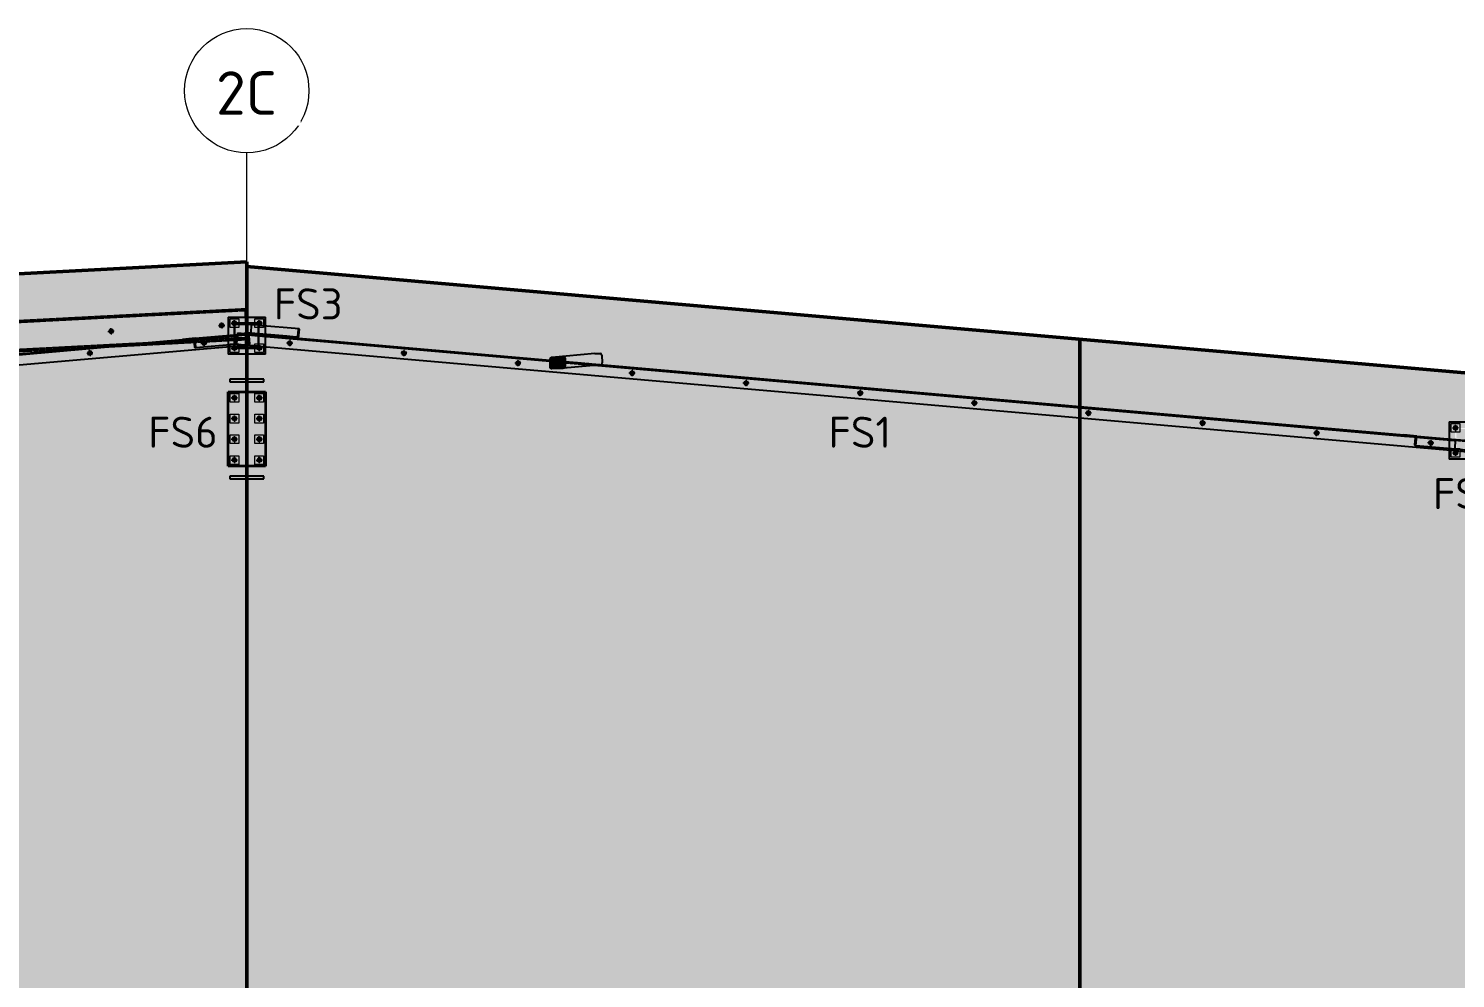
# Model space of a CAD drawing. Header units: millimetres. Extents: x -1292747 to -1174108, y -8316 to 50210.
# Drawn here: x -1223839 to -1212360, y 11878 to 19522 of the extents above; entities that cross this region are included whole.
import ezdxf

# ---------------------------------------------------------------- set-up
doc = ezdxf.new("R2010")
doc.units = ezdxf.units.MM
doc.linetypes.add('Hidden', pattern=[4, 3, -1])
for name, color, linetype, lineweight in [('A-060-M_DETAIL', 3, 'Continuous', 25), ('A-200-H_WALL', 111, 'Continuous', 13), ('A-200-M_WALL_EXT', 113, 'Continuous', 13), ('A-200-MH_WALL', 110, 'Hidden', 13), ('S-280-M_STRUCT_FRAME', 12, 'Continuous', 13), ('Z-030-M_GRID', 191, 'Continuous', 13), ('Z-033_T_GRIDREF', 31, 'Continuous', 13), ('Z-060-M_DETAIL', 92, 'Continuous', 25)]:
    doc.layers.add(name, color=color, linetype=linetype, lineweight=lineweight)
doc.styles.add('ISOCPEUR', font='isocpeur.ttf', dxfattribs={"height": 250})
doc.styles.add('ISOCPEUR_1', font='isocpeur.ttf', dxfattribs={"height": 350})

# ---------------------------------------------------------------- blocks, each defined once
blk = doc.blocks.new('NRP_Framing-Steel-WB - TB136 - 800WB146-4252456-S3_501-PRECAST SECTION C1')
at = {"layer": 'S-280-M_STRUCT_FRAME', "linetype": 'Hidden', "lineweight": 25}
blk.add_hatch(color=256, dxfattribs=at).paths.add_polyline_path([(4332820, 15900), (4332820, 15920), (4332687, 15920), (4332687, 16680), (4332820, 16680), (4332820, 16700), (4332545, 16700), (4332545, 16680), (4332677, 16680), (4332677, 15920), (4332545, 15920), (4332545, 15900)])
at = {"layer": 'S-280-M_STRUCT_FRAME', "lineweight": 25}
for p, q in [((4332820, 16700), (4332545, 16700)), ((4332545, 16700), (4332545, 16680)), ((4332545, 16680), (4332677, 16680)), ((4332677, 16680), (4332677, 15920)), ((4332687, 15920), (4332687, 16680)), ((4332687, 16680), (4332820, 16680)), ((4332820, 16680), (4332820, 16700)), ((4332677, 15920), (4332545, 15920)), ((4332545, 15920), (4332545, 15900)), ((4332545, 15900), (4332820, 15900)), ((4332820, 15920), (4332687, 15920)), ((4332820, 15900), (4332820, 15920))]:
    blk.add_line(p, q, dxfattribs=at)
blk = doc.blocks.new('NRP_Framing-Steel-SHS - RB429 - 89x89x5_0SHS-4261503-S3_501-PRECAST SECTION C1')
at = {"layer": 'S-280-M_STRUCT_FRAME', "linetype": 'Hidden', "lineweight": 25}
h = blk.add_hatch(color=256, dxfattribs=at)
h.paths.add_polyline_path([(4335137, 16786), (4335234, 16792), (4335240, 16795), (4335244, 16799), (4335245, 16804), (4335245, 16870), (4335242, 16875), (4335237, 16878), (4335231, 16880), (4335228, 16880), (4335130, 16874), (4335125, 16871), (4335121, 16867), (4335119, 16862), (4335120, 16795), (4335122, 16791), (4335127, 16788), (4335134, 16786)])
h.paths.add_polyline_path([(4335137, 16791), (4335131, 16792), (4335127, 16795), (4335126, 16798), (4335127, 16865), (4335131, 16869), (4335137, 16870), (4335232, 16874), (4335236, 16872), (4335238, 16868), (4335237, 16801), (4335233, 16797), (4335228, 16795), (4335175, 16793)])
for points in [[(4335126, 16862), (4335234, 16873), (4335230, 16875), (4335222, 16874), (4335133, 16870), (4335128, 16867), (4335127, 16864)], [(4335137, 16875), (4335228, 16880), (4335527, 16908), (4335482, 16908), (4335175, 16879)], [(4335245, 16868), (4335537, 16895), (4335535, 16901), (4335532, 16906), (4335527, 16908), (4335231, 16880), (4335237, 16878), (4335242, 16875), (4335245, 16870)], [(4335245, 16804), (4335540, 16831), (4335537, 16895), (4335245, 16868), (4335245, 16846)], [(4335126, 16798), (4335238, 16809), (4335237, 16870), (4335235, 16873), (4335126, 16862), (4335126, 16829)], [(4335137, 16791), (4335238, 16802), (4335238, 16805), (4335237, 16809), (4335126, 16798), (4335127, 16795), (4335131, 16792), (4335135, 16791)], [(4335137, 16791), (4335233, 16797), (4335236, 16799), (4335236, 16800), (4335138, 16791)], [(4335228, 16790), (4335534, 16819), (4335538, 16822), (4335540, 16828), (4335540, 16831), (4335245, 16804), (4335244, 16799), (4335240, 16795), (4335234, 16792), (4335231, 16791)]]:
    blk.add_hatch(color=256, dxfattribs=at).paths.add_polyline_path(points)
at = {"layer": 'S-280-M_STRUCT_FRAME', "lineweight": 25}
for p, q in [((4335482, 16908), (4335136, 16875)), ((4335228, 16880), (4335137, 16875)), ((4335137, 16870), (4335228, 16875)), ((4335482, 16908), (4335527, 16908)), ((4335537, 16895), (4335540, 16831)), ((4335119, 16862), (4335119, 16798)), ((4335126, 16798), (4335126, 16862)), ((4335228, 16795), (4335137, 16791)), ((4335137, 16786), (4335228, 16790)), ((4335228, 16790), (4335229, 16791)), ((4335229, 16791), (4335532, 16819)), ((4335238, 16868), (4335238, 16803)), ((4335245, 16804), (4335245, 16868))]:
    blk.add_line(p, q, dxfattribs=at)
at = {"layer": 'S-280-M_STRUCT_FRAME', "lineweight": 25, "flags": 128}
for points in [[(4335136, 16875), (4335134, 16875), (4335130, 16874), (4335127, 16873), (4335125, 16871), (4335122, 16869), (4335121, 16867), (4335120, 16865), (4335119, 16862)], [(4335245, 16868), (4335245, 16870), (4335244, 16873), (4335242, 16875), (4335240, 16877), (4335237, 16878), (4335234, 16879), (4335231, 16880), (4335228, 16880)], [(4335228, 16875), (4335230, 16875), (4335232, 16874), (4335233, 16874), (4335235, 16873), (4335236, 16872), (4335237, 16870), (4335238, 16869), (4335238, 16868)], [(4335119, 16798), (4335120, 16795), (4335121, 16793), (4335122, 16791), (4335125, 16789), (4335127, 16788), (4335130, 16787), (4335134, 16786), (4335137, 16786)], [(4335126, 16862), (4335127, 16864), (4335127, 16865), (4335128, 16867), (4335130, 16868), (4335131, 16869), (4335133, 16870), (4335135, 16870), (4335137, 16870)], [(4335137, 16791), (4335135, 16791), (4335133, 16792), (4335131, 16792), (4335130, 16793), (4335128, 16794), (4335127, 16795), (4335127, 16797), (4335126, 16798)], [(4335238, 16803), (4335238, 16802), (4335237, 16801), (4335236, 16799), (4335235, 16798), (4335233, 16797), (4335232, 16796), (4335230, 16796), (4335228, 16795)], [(4335229, 16791), (4335231, 16791), (4335234, 16792), (4335237, 16793), (4335240, 16795), (4335242, 16797), (4335244, 16799), (4335245, 16801), (4335245, 16804)]]:
    blk.add_lwpolyline(points, dxfattribs=at)
at = {"layer": 'S-280-M_STRUCT_FRAME', "lineweight": 25}
for centre, start_param, end_param in [((4335483, 16895), 6.217544, 6.283185), ((4335528, 16895), 4.646748, 6.217544), ((4335531, 16831), 3.141593, 4.646748)]:
    blk.add_ellipse(centre, major_axis=(-1.2, 12.4), ratio=0.705577, start_param=start_param, end_param=end_param, dxfattribs=at)
blk = doc.blocks.new('NRP_Framing-Steel-EA - RA728 - 90x90x8EA-4104764-S3_501-PRECAST SECTION C1')
at = {"layer": 'S-280-M_STRUCT_FRAME', "linetype": 'Hidden', "lineweight": 25}
for p, q in [((4332673, 16977), (4332678, 17037)), ((4332679, 17038), (4332681, 17066)), ((4342613, 16189), (4342404, 16208)), ((4342397, 16126), (4342538, 16114))]:
    blk.add_line(p, q, dxfattribs=at)
blk = doc.blocks.new('NRP_Framing-Steel-EA - RA728 - 90x90x8EA-3936119-S3_501-PRECAST SECTION C1')
at = {"layer": 'S-280-M_STRUCT_FRAME', "linetype": 'Hidden', "lineweight": 25}
for p, q in [((4332171, 17013), (4330112, 16833)), ((4332592, 17050), (4332246, 17020)), ((4332697, 17059), (4332592, 17050)), ((4329855, 16811), (4322960, 16208)), ((4330112, 16833), (4329855, 16811))]:
    blk.add_line(p, q, dxfattribs=at)
blk = doc.blocks.new('NRP_Framing-Steel-EA - RB725 - 75x75x8EA-3936944-S3_501-PRECAST SECTION C1')
at = {"layer": 'S-280-M_STRUCT_FRAME', "linetype": 'Hidden', "lineweight": 25}
blk.add_hatch(color=256, dxfattribs=at).paths.add_polyline_path([(4332267, 16955), (4332273, 16955), (4332266, 17030), (4332164, 17021), (4332164, 17018), (4332171, 17013), (4332249, 17020), (4332254, 17017), (4332256, 17013), (4332261, 16959)])
h = blk.add_hatch(color=256, dxfattribs=at)
h.paths.add_polyline_path([(4332273, 16955), (4332579, 16982), (4332579, 17057), (4332266, 17030), (4332272, 16961)])
h.paths.add_polyline_path([(4332585, 16982), (4332598, 16984), (4332591, 17058), (4332585, 17058)])
at = {"layer": 'S-280-M_STRUCT_FRAME', "lineweight": 25}
for p, q in [((4332266, 17030), (4332164, 17021)), ((4332164, 17021), (4332164, 17018)), ((4332171, 17013), (4332245, 17020)), ((4332256, 17013), (4332261, 16959)), ((4332266, 17030), (4332579, 17057)), ((4332273, 16955), (4332266, 17030)), ((4332585, 17058), (4332591, 17058)), ((4332591, 17058), (4332598, 16984)), ((4332268, 16955), (4332273, 16955)), ((4332273, 16955), (4332579, 16982)), ((4332585, 16982), (4332598, 16984))]:
    blk.add_line(p, q, dxfattribs=at)
at = {"layer": 'S-280-M_STRUCT_FRAME', "linetype": 'Hidden', "lineweight": 25}
for p, q in [((4332579, 17057), (4332585, 17058)), ((4332579, 16982), (4332585, 16982))]:
    blk.add_line(p, q, dxfattribs=at)
at = {"layer": 'S-280-M_STRUCT_FRAME', "lineweight": 25, "flags": 128}
for points in [[(4332164, 17018), (4332164, 17017), (4332165, 17016), (4332165, 17015), (4332166, 17015), (4332167, 17014), (4332169, 17014), (4332170, 17013), (4332171, 17013)], [(4332245, 17020), (4332247, 17020), (4332249, 17020), (4332251, 17019), (4332253, 17018), (4332254, 17017), (4332255, 17016), (4332256, 17014), (4332256, 17013)], [(4332261, 16959), (4332261, 16958), (4332262, 16957), (4332263, 16956), (4332263, 16956), (4332265, 16955), (4332266, 16955), (4332267, 16955), (4332268, 16955)]]:
    blk.add_lwpolyline(points, dxfattribs=at)
blk = doc.blocks.new('NRP_Framing-Steel-EA - RB725 - 75x75x8EA-3938695-S3_501-PRECAST SECTION C1')
at = {"layer": 'S-280-M_STRUCT_FRAME', "linetype": 'Hidden', "lineweight": 25}
h = blk.add_hatch(color=256, dxfattribs=at)
h.paths.add_polyline_path([(4333090, 17047), (4333094, 17100), (4332779, 17128), (4332779, 17074), (4333089, 17047)])
h.paths.add_polyline_path([(4332773, 17074), (4332773, 17129), (4332721, 17133), (4332717, 17079), (4332769, 17075)])
h = blk.add_hatch(color=256, dxfattribs=at)
h.paths.add_polyline_path([(4333094, 17100), (4333096, 17103), (4333099, 17105), (4333102, 17105), (4332779, 17132), (4332779, 17128), (4332897, 17118)])
h.paths.add_polyline_path([(4332773, 17129), (4332773, 17134), (4332724, 17137), (4332722, 17134), (4332721, 17133)])
blk.add_hatch(color=256, dxfattribs=at).paths.add_polyline_path([(4333099, 17030), (4333106, 17104), (4333100, 17105), (4333094, 17100), (4333089, 17044), (4333084, 17040), (4333078, 17040), (4333001, 17046), (4332997, 17042), (4332996, 17039), (4333059, 17033)])
h = blk.add_hatch(color=256, dxfattribs=at)
h.paths.add_polyline_path([(4332997, 17042), (4332998, 17044), (4333001, 17046), (4332998, 17047), (4332779, 17065), (4332779, 17061), (4332978, 17043)])
h.paths.add_polyline_path([(4332773, 17061), (4332773, 17066), (4332669, 17075), (4332667, 17072), (4332667, 17071), (4332734, 17065)])
h = blk.add_hatch(color=256, dxfattribs=at)
h.paths.add_polyline_path([(4332996, 17039), (4332997, 17042), (4332779, 17061), (4332779, 17058), (4332978, 17040)])
h.paths.add_polyline_path([(4332773, 17058), (4332773, 17061), (4332667, 17071), (4332667, 17068), (4332734, 17062)])
h = blk.add_hatch(color=256, dxfattribs=at)
h.paths.add_polyline_path([(4333080, 17040), (4333086, 17041), (4333089, 17045), (4333089, 17047), (4332779, 17073), (4332779, 17066), (4333078, 17040)])
h.paths.add_polyline_path([(4332773, 17066), (4332773, 17074), (4332717, 17079), (4332715, 17074), (4332712, 17072), (4332716, 17071), (4332734, 17070)])
at = {"layer": 'S-280-M_STRUCT_FRAME', "lineweight": 25}
for p, q in [((4332717, 17079), (4332721, 17133)), ((4332773, 17134), (4332725, 17138)), ((4333102, 17105), (4332779, 17133)), ((4333099, 17030), (4333106, 17104)), ((4333106, 17104), (4333102, 17105)), ((4332667, 17068), (4332667, 17071)), ((4332773, 17058), (4332667, 17068)), ((4332773, 17066), (4332671, 17075)), ((4333004, 17046), (4332779, 17066)), ((4332996, 17039), (4332779, 17058)), ((4332997, 17042), (4332996, 17039)), ((4332996, 17039), (4333099, 17030)), ((4333078, 17040), (4333004, 17046)), ((4333094, 17100), (4333090, 17047))]:
    blk.add_line(p, q, dxfattribs=at)
at = {"layer": 'S-280-M_STRUCT_FRAME', "linetype": 'Hidden', "lineweight": 25}
for p, q in [((4332779, 17133), (4332773, 17134)), ((4332779, 17066), (4332773, 17066)), ((4332779, 17058), (4332773, 17058))]:
    blk.add_line(p, q, dxfattribs=at)
at = {"layer": 'S-280-M_STRUCT_FRAME', "lineweight": 25, "flags": 128}
for points in [[(4333101, 17105), (4333100, 17105), (4333099, 17105), (4333098, 17104), (4333097, 17104), (4333096, 17103), (4333095, 17102), (4333095, 17101), (4333094, 17100)], [(4333004, 17046), (4333003, 17046), (4333001, 17046), (4333000, 17046), (4332999, 17045), (4332998, 17044), (4332997, 17044), (4332997, 17043), (4332997, 17042)], [(4333090, 17047), (4333089, 17045), (4333089, 17044), (4333088, 17042), (4333086, 17041), (4333084, 17040), (4333082, 17040), (4333080, 17040), (4333078, 17040)]]:
    blk.add_lwpolyline(points, dxfattribs=at)
at = {"layer": 'S-280-M_STRUCT_FRAME', "lineweight": 25}
for centre, major_axis, start_param, end_param in [((4332725, 17133), (0.44, 4.98), 0, 1.570796), ((4332671, 17070), (0.44, 4.98), 0, 1.570796), ((4332711, 17080), (0.7, 7.97), 3.174365, 4.712389)]:
    blk.add_ellipse(centre, major_axis=major_axis, ratio=0.725856, start_param=start_param, end_param=end_param, dxfattribs=at)
blk = doc.blocks.new('NRP_Framing-Steel-EA - RB725 - 75x75x8EA-3964585-S3_501-PRECAST SECTION C1')
at = {"layer": 'S-280-M_STRUCT_FRAME', "linetype": 'Hidden', "lineweight": 25}
blk.add_hatch(color=256, dxfattribs=at).paths.add_polyline_path([(4342087, 16168), (4342094, 16243), (4341991, 16252), (4341991, 16249), (4341997, 16243), (4342075, 16236), (4342080, 16232), (4342081, 16228), (4342077, 16174), (4342083, 16168)])
h = blk.add_hatch(color=256, dxfattribs=at)
h.paths.add_polyline_path([(4342489, 16133), (4342496, 16208), (4342412, 16215), (4342412, 16140)])
h.paths.add_polyline_path([(4342406, 16140), (4342406, 16216), (4342094, 16243), (4342087, 16168), (4342275, 16152)])
at = {"layer": 'S-280-M_STRUCT_FRAME', "lineweight": 25}
for p, q in [((4342094, 16243), (4341991, 16252)), ((4341991, 16252), (4341991, 16249)), ((4341997, 16243), (4342071, 16237)), ((4342081, 16228), (4342077, 16174)), ((4342087, 16168), (4342094, 16243)), ((4342094, 16243), (4342406, 16216)), ((4342412, 16215), (4342483, 16209)), ((4342496, 16208), (4342489, 16133)), ((4342083, 16168), (4342087, 16168)), ((4342087, 16168), (4342406, 16140)), ((4342412, 16140), (4342489, 16133))]:
    blk.add_line(p, q, dxfattribs=at)
at = {"layer": 'S-280-M_STRUCT_FRAME', "linetype": 'Hidden', "lineweight": 25}
for p, q in [((4342406, 16216), (4342412, 16215)), ((4342406, 16140), (4342412, 16140))]:
    blk.add_line(p, q, dxfattribs=at)
at = {"layer": 'S-280-M_STRUCT_FRAME', "lineweight": 25, "flags": 128}
for points in [[(4341991, 16249), (4341991, 16248), (4341991, 16247), (4341992, 16246), (4341993, 16245), (4341993, 16244), (4341995, 16244), (4341996, 16243), (4341997, 16243)], [(4342071, 16237), (4342073, 16236), (4342075, 16236), (4342077, 16235), (4342079, 16234), (4342080, 16232), (4342081, 16231), (4342081, 16229), (4342081, 16228)], [(4342077, 16174), (4342077, 16173), (4342077, 16172), (4342078, 16171), (4342078, 16170), (4342079, 16170), (4342080, 16169), (4342082, 16169), (4342083, 16168)]]:
    blk.add_lwpolyline(points, dxfattribs=at)
blk = doc.blocks.new('NRP_Framing-Steel-EA - RA728 - 90x90x8EA-3937550-S3_501-PRECAST SECTION C1')
at = {"layer": 'S-280-M_STRUCT_FRAME', "linetype": 'Hidden', "lineweight": 25}
for p, q in [((4332773, 17050), (4332609, 17065)), ((4332779, 17050), (4332773, 17050)), ((4335119, 16845), (4332779, 17050)), ((4335477, 16814), (4335119, 16845)), ((4341997, 16243), (4335478, 16814)), ((4342404, 16208), (4342072, 16237))]:
    blk.add_line(p, q, dxfattribs=at)
blk = doc.blocks.new('NRP_Framing-Steel-PFC - R308 - 250PFC-4012580-S3_501-PRECAST SECTION C1')
at = {"layer": 'S-280-M_STRUCT_FRAME', "linetype": 'Hidden', "lineweight": 25}
for p, q in [((4312657, 16223), (4332667, 17267)), ((4332667, 17252), (4312657, 16208)), ((4332667, 17267), (4332680, 17018)), ((4332680, 17018), (4331542, 16958)), ((4331965, 16995), (4331740, 16984)), ((4332679, 17033), (4331968, 16996)), ((4331737, 16984), (4312657, 15987)), ((4331312, 16946), (4312657, 15972)), ((4331539, 16958), (4331314, 16947))]:
    blk.add_line(p, q, dxfattribs=at)
blk = doc.blocks.new('NRP_Precast Connection Single _v2_ - F_ - STRING DETAIL ONLY _BOLT PLAN_-1875139-S3_501-PRECAST SECTION C1')
at = {"layer": 'Z-060-M_DETAIL', "lineweight": 13}
for p, q in [((4321639, 16055), (4321637, 16080)), ((4321614, 16053), (4321639, 16055)), ((4321664, 16057), (4321639, 16055)), ((4321639, 16055), (4321641, 16030))]:
    blk.add_line(p, q, dxfattribs=at)
at = {"layer": 'Z-060-M_DETAIL'}
for p, q in [((4321629, 16069), (4321622, 16054)), ((4321632, 16039), (4321622, 16054)), ((4321647, 16071), (4321629, 16069)), ((4321649, 16041), (4321632, 16039)), ((4321656, 16057), (4321647, 16071)), ((4321656, 16057), (4321649, 16041))]:
    blk.add_line(p, q, dxfattribs=at)
blk.add_circle((4321639, 16055), 10, dxfattribs=at)
blk = doc.blocks.new('NRP_Precast Connection Single _v2_ - F_ - STRING DETAIL ONLY _BOLT PLAN_-4214788-S3_501-PRECAST SECTION C1')
at = {"layer": 'Z-060-M_DETAIL', "lineweight": 13}
for p, q in [((4343725, 16055), (4343728, 16080)), ((4343700, 16057), (4343725, 16055)), ((4343725, 16055), (4343723, 16030)), ((4343750, 16053), (4343725, 16055))]:
    blk.add_line(p, q, dxfattribs=at)
at = {"layer": 'Z-060-M_DETAIL'}
for p, q in [((4343708, 16057), (4343718, 16071)), ((4343708, 16057), (4343715, 16041)), ((4343715, 16041), (4343733, 16039)), ((4343718, 16071), (4343735, 16069)), ((4343733, 16039), (4343743, 16054)), ((4343735, 16069), (4343743, 16054))]:
    blk.add_line(p, q, dxfattribs=at)
blk.add_circle((4343725, 16055), 10, dxfattribs=at)
blk = doc.blocks.new('NRP_Precast Connection Single _v2_ - FS3 - STEEL DETAIL-1252412-S3_501-PRECAST SECTION C1')
at = {"layer": 'Z-060-M_DETAIL'}
for p, q in [((4322709, 16358), (4322709, 16058)), ((4322709, 16358), (4323009, 16358)), ((4322750, 16323), (4322742, 16308)), ((4322750, 16293), (4322742, 16308)), ((4322768, 16323), (4322750, 16323)), ((4322776, 16308), (4322768, 16323)), ((4322776, 16308), (4322768, 16293)), ((4322950, 16323), (4322942, 16308)), ((4322950, 16293), (4322942, 16308)), ((4322968, 16323), (4322950, 16323)), ((4322976, 16308), (4322968, 16323)), ((4322976, 16308), (4322968, 16293)), ((4323009, 16058), (4323009, 16358)), ((4322768, 16293), (4322750, 16293)), ((4322968, 16293), (4322950, 16293)), ((4322750, 16123), (4322742, 16108)), ((4322750, 16093), (4322742, 16108)), ((4322768, 16123), (4322750, 16123)), ((4322768, 16093), (4322750, 16093)), ((4322776, 16108), (4322768, 16123)), ((4322776, 16108), (4322768, 16093)), ((4322950, 16123), (4322942, 16108)), ((4322950, 16093), (4322942, 16108)), ((4322968, 16123), (4322950, 16123)), ((4322968, 16093), (4322950, 16093)), ((4322976, 16108), (4322968, 16123)), ((4322976, 16108), (4322968, 16093)), ((4323009, 16058), (4322709, 16058))]:
    blk.add_line(p, q, dxfattribs=at)
at = {"layer": 'Z-060-M_DETAIL', "lineweight": 18}
for p, q in [((4322724, 16343), (4322794, 16343)), ((4322724, 16273), (4322724, 16343)), ((4322794, 16343), (4322794, 16273)), ((4322924, 16343), (4322994, 16343)), ((4322924, 16273), (4322924, 16343)), ((4322994, 16343), (4322994, 16273)), ((4322794, 16273), (4322724, 16273)), ((4322994, 16273), (4322924, 16273)), ((4322724, 16143), (4322794, 16143)), ((4322724, 16073), (4322724, 16143)), ((4322794, 16073), (4322724, 16073)), ((4322794, 16143), (4322794, 16073)), ((4322924, 16143), (4322994, 16143)), ((4322924, 16073), (4322924, 16143)), ((4322994, 16073), (4322924, 16073)), ((4322994, 16143), (4322994, 16073))]:
    blk.add_line(p, q, dxfattribs=at)
at = {"layer": 'Z-060-M_DETAIL', "lineweight": 13}
for p, q in [((4322734, 16308), (4322759, 16308)), ((4322759, 16308), (4322759, 16333)), ((4322784, 16308), (4322759, 16308)), ((4322759, 16308), (4322759, 16283)), ((4322934, 16308), (4322959, 16308)), ((4322959, 16308), (4322959, 16333)), ((4322984, 16308), (4322959, 16308)), ((4322959, 16308), (4322959, 16283)), ((4322734, 16108), (4322759, 16108)), ((4322759, 16108), (4322759, 16133)), ((4322784, 16108), (4322759, 16108)), ((4322759, 16108), (4322759, 16083)), ((4322934, 16108), (4322959, 16108)), ((4322959, 16108), (4322959, 16133)), ((4322984, 16108), (4322959, 16108)), ((4322959, 16108), (4322959, 16083))]:
    blk.add_line(p, q, dxfattribs=at)
at = {"layer": 'Z-060-M_DETAIL'}
for centre in [(4322759, 16308), (4322959, 16308), (4322759, 16108), (4322959, 16108)]:
    blk.add_circle(centre, 10, dxfattribs=at)
blk = doc.blocks.new('NRP_Precast Connection Single _v2_ - FS6 - STEEL DETAIL _8 BOLTS_-1252428-S3_501-PRECAST SECTION C1')
at = {"layer": 'Z-060-M_DETAIL', "lineweight": 35}
for p, q in [((4332532, 16600), (4332832, 16600)), ((4332532, 16000), (4332532, 16600)), ((4332832, 16600), (4332832, 16000)), ((4332832, 16000), (4332532, 16000))]:
    blk.add_line(p, q, dxfattribs=at)
at = {"layer": 'Z-060-M_DETAIL', "lineweight": 18}
for p, q in [((4332547, 16585), (4332617, 16585)), ((4332547, 16515), (4332547, 16585)), ((4332617, 16585), (4332617, 16515)), ((4332747, 16585), (4332817, 16585)), ((4332747, 16515), (4332747, 16585)), ((4332817, 16585), (4332817, 16515)), ((4332617, 16515), (4332547, 16515)), ((4332547, 16418), (4332617, 16418)), ((4332547, 16348), (4332547, 16418)), ((4332617, 16418), (4332617, 16348)), ((4332817, 16515), (4332747, 16515)), ((4332747, 16418), (4332817, 16418)), ((4332747, 16348), (4332747, 16418)), ((4332817, 16418), (4332817, 16348)), ((4332617, 16348), (4332547, 16348)), ((4332817, 16348), (4332747, 16348)), ((4332547, 16252), (4332617, 16252)), ((4332547, 16182), (4332547, 16252)), ((4332617, 16252), (4332617, 16182)), ((4332747, 16252), (4332817, 16252)), ((4332747, 16182), (4332747, 16252)), ((4332817, 16252), (4332817, 16182)), ((4332617, 16182), (4332547, 16182)), ((4332547, 16085), (4332617, 16085)), ((4332547, 16015), (4332547, 16085)), ((4332617, 16085), (4332617, 16015)), ((4332817, 16182), (4332747, 16182)), ((4332747, 16085), (4332817, 16085)), ((4332747, 16015), (4332747, 16085)), ((4332817, 16085), (4332817, 16015)), ((4332617, 16015), (4332547, 16015)), ((4332817, 16015), (4332747, 16015))]:
    blk.add_line(p, q, dxfattribs=at)
at = {"layer": 'Z-060-M_DETAIL', "lineweight": 13}
for p, q in [((4332557, 16550), (4332582, 16550)), ((4332582, 16550), (4332582, 16575)), ((4332607, 16550), (4332582, 16550)), ((4332582, 16550), (4332582, 16525)), ((4332757, 16550), (4332782, 16550)), ((4332782, 16550), (4332782, 16575)), ((4332807, 16550), (4332782, 16550)), ((4332782, 16550), (4332782, 16525)), ((4332557, 16383), (4332582, 16383)), ((4332582, 16383), (4332582, 16408)), ((4332607, 16383), (4332582, 16383)), ((4332582, 16383), (4332582, 16358)), ((4332757, 16383), (4332782, 16383)), ((4332782, 16383), (4332782, 16408)), ((4332807, 16383), (4332782, 16383)), ((4332782, 16383), (4332782, 16358)), ((4332557, 16217), (4332582, 16217)), ((4332582, 16217), (4332582, 16242)), ((4332607, 16217), (4332582, 16217)), ((4332582, 16217), (4332582, 16192)), ((4332757, 16217), (4332782, 16217)), ((4332782, 16217), (4332782, 16242)), ((4332807, 16217), (4332782, 16217)), ((4332782, 16217), (4332782, 16192)), ((4332582, 16050), (4332582, 16075)), ((4332782, 16050), (4332782, 16075)), ((4332557, 16050), (4332582, 16050)), ((4332607, 16050), (4332582, 16050)), ((4332582, 16050), (4332582, 16025)), ((4332757, 16050), (4332782, 16050)), ((4332807, 16050), (4332782, 16050)), ((4332782, 16050), (4332782, 16025))]:
    blk.add_line(p, q, dxfattribs=at)
at = {"layer": 'Z-060-M_DETAIL'}
for p, q in [((4332574, 16565), (4332565, 16550)), ((4332574, 16535), (4332565, 16550)), ((4332591, 16565), (4332574, 16565)), ((4332591, 16535), (4332574, 16535)), ((4332600, 16550), (4332591, 16565)), ((4332600, 16550), (4332591, 16535)), ((4332774, 16565), (4332765, 16550)), ((4332774, 16535), (4332765, 16550)), ((4332791, 16565), (4332774, 16565)), ((4332791, 16535), (4332774, 16535)), ((4332800, 16550), (4332791, 16565)), ((4332800, 16550), (4332791, 16535)), ((4332574, 16398), (4332565, 16383)), ((4332574, 16368), (4332565, 16383)), ((4332591, 16398), (4332574, 16398)), ((4332591, 16368), (4332574, 16368)), ((4332600, 16383), (4332591, 16398)), ((4332600, 16383), (4332591, 16368)), ((4332774, 16398), (4332765, 16383)), ((4332774, 16368), (4332765, 16383)), ((4332791, 16398), (4332774, 16398)), ((4332791, 16368), (4332774, 16368)), ((4332800, 16383), (4332791, 16398)), ((4332800, 16383), (4332791, 16368)), ((4332574, 16232), (4332565, 16217)), ((4332574, 16202), (4332565, 16217)), ((4332591, 16232), (4332574, 16232)), ((4332591, 16202), (4332574, 16202)), ((4332600, 16217), (4332591, 16232)), ((4332600, 16217), (4332591, 16202)), ((4332774, 16232), (4332765, 16217)), ((4332774, 16202), (4332765, 16217)), ((4332791, 16232), (4332774, 16232)), ((4332791, 16202), (4332774, 16202)), ((4332800, 16217), (4332791, 16232)), ((4332800, 16217), (4332791, 16202)), ((4332574, 16065), (4332565, 16050)), ((4332574, 16035), (4332565, 16050)), ((4332591, 16065), (4332574, 16065)), ((4332591, 16035), (4332574, 16035)), ((4332600, 16050), (4332591, 16065)), ((4332600, 16050), (4332591, 16035)), ((4332774, 16065), (4332765, 16050)), ((4332774, 16035), (4332765, 16050)), ((4332791, 16065), (4332774, 16065)), ((4332791, 16035), (4332774, 16035)), ((4332800, 16050), (4332791, 16065)), ((4332800, 16050), (4332791, 16035))]:
    blk.add_line(p, q, dxfattribs=at)
for centre in [(4332582, 16550), (4332782, 16550), (4332582, 16383), (4332782, 16383), (4332582, 16217), (4332782, 16217), (4332582, 16050), (4332782, 16050)]:
    blk.add_circle(centre, 10, dxfattribs=at)
blk = doc.blocks.new('Grid - NRP_Grid-Head-320187-S3_501-PRECAST SECTION C1')
at = {"layer": 'Z-033_T_GRIDREF'}
blk.add_circle((4352682, 19022), 500, dxfattribs=at)

msp = doc.modelspace()

# ---------------------------------------------------------------- hatches: boundary and pattern name
at = {"layer": 'A-200-H_WALL'}
h = msp.add_hatch(color=256, dxfattribs=at)
h.paths.add_polyline_path([(-1226935.7, 4900), (-1225408.5, 4900), (-1225409, 4962), (-1225411.5, 4965), (-1225411.5, 4985), (-1225416.5, 4990), (-1225416.5, 4995), (-1225374.5, 4995), (-1225374.5, 4990), (-1225379.5, 4985), (-1225379.5, 4965), (-1225382.5, 4961.4), (-1225382.5, 4900), (-1223852.2, 4900), (-1223852.7, 4962), (-1223855.2, 4965), (-1223855.2, 4985), (-1223860.2, 4990), (-1223860.2, 4995), (-1223818.2, 4995), (-1223818.2, 4990), (-1223823.2, 4985), (-1223823.2, 4965), (-1223826.2, 4961.4), (-1223826.2, 4900), (-1222296, 4900), (-1222296.5, 4962), (-1222299, 4965), (-1222299, 4985), (-1222304, 4990), (-1222304, 4995), (-1222262, 4995), (-1222262, 4990), (-1222267, 4985), (-1222267, 4965), (-1222270, 4961.4), (-1222270, 4900), (-1222083, 4900), (-1222083, 15900), (-1222220.5, 15900), (-1222220.5, 15920), (-1222088, 15920), (-1222088, 16680), (-1222220.5, 16680), (-1222220.5, 16700), (-1222083, 16700), (-1222083, 16950.1), (-1222171.2, 16950.1), (-1222181.8, 16954.5), (-1222186.2, 16966.9), (-1224520.1, 16762.7), (-1224520.4, 16711.6), (-1224523, 16707.4), (-1224528.9, 16704.4), (-1224535.7, 16703.9), (-1224537.7, 16704.1), (-1224637, 16721.4), (-1224712, 16745.9), (-1228708, 16396.3), (-1228708, 4900), (-1228521, 4900), (-1228521.5, 4962), (-1228524, 4965), (-1228524, 4985), (-1228529, 4990), (-1228529, 4995), (-1228487, 4995), (-1228487, 4990), (-1228492, 4985), (-1228492, 4965), (-1228495, 4961.4), (-1228495, 4900), (-1226964.7, 4900), (-1226965.2, 4962), (-1226967.7, 4965), (-1226967.7, 4985), (-1226972.7, 4990), (-1226972.7, 4995), (-1226930.7, 4995), (-1226930.7, 4990), (-1226935.7, 4985), (-1226935.7, 4965), (-1226938.7, 4961.4), (-1226938.7, 4900)])
h.paths.add_polyline_path([(-1228708, 16486.6), (-1224930.2, 16817.1), (-1224941.7, 16821.5), (-1224944.2, 16825.9), (-1224944.4, 16832), (-1224933.4, 16897.5), (-1224930.2, 16903), (-1224925.7, 16906.1), (-1224923.4, 16906.5), (-1224874.7, 16905.7), (-1224672.4, 16839.7), (-1222186.2, 17058.3), (-1222186.2, 17135.1), (-1222181.8, 17145.8), (-1222171.2, 17150.1), (-1222083, 17150.1), (-1222083, 17644.4), (-1228708, 17298.5), (-1228708, 16977.9)])
h.paths.add_polyline_path([(-1222083, 16956.1), (-1222083, 16975.9), (-1222180.2, 16967.4), (-1222180.2, 16965.1), (-1222177.5, 16958.8), (-1222171.2, 16956.1)])
h.paths.add_polyline_path([(-1222180.2, 17057.7), (-1222156.8, 17060.9), (-1222155.8, 17072.6), (-1222098.4, 17068.3), (-1222096.8, 17074), (-1222094.1, 17075.2), (-1222083, 17075.2), (-1222083, 17144.1), (-1222171.2, 17144.1), (-1222177.5, 17141.5), (-1222180.2, 17135.1), (-1222180.2, 17058.3)])
h = msp.add_hatch(color=256, dxfattribs=at)
h.paths.add_polyline_path([(-1217142, 4900), (-1215596, 4900), (-1215596.5, 4962), (-1215599, 4965), (-1215599, 4985), (-1215604, 4990), (-1215604, 4995), (-1215562, 4995), (-1215562, 4990), (-1215567, 4985), (-1215567, 4965), (-1215570, 4961.4), (-1215570, 4900), (-1215383, 4900), (-1215383, 16389.7), (-1221986.2, 16967.4), (-1221986.2, 16965.1), (-1221990.6, 16954.5), (-1222001.2, 16950.1), (-1222083, 16950.1), (-1222083, 16700), (-1221945.5, 16700), (-1221945.5, 16680), (-1222078, 16680), (-1222078, 15920), (-1221945.5, 15920), (-1221945.5, 15900), (-1222083, 15900), (-1222083, 4900), (-1221896, 4900), (-1221896.5, 4962), (-1221899, 4965), (-1221899, 4985), (-1221904, 4990), (-1221904, 4995), (-1221862, 4995), (-1221862, 4990), (-1221867, 4985), (-1221867, 4965), (-1221870, 4961.4), (-1221870, 4900), (-1220321, 4900), (-1220321.5, 4962), (-1220324, 4965), (-1220324, 4985), (-1220329, 4990), (-1220329, 4995), (-1220287, 4995), (-1220287, 4990), (-1220292, 4985), (-1220292, 4965), (-1220295, 4961.4), (-1220295, 4900), (-1218746, 4900), (-1218746.5, 4962), (-1218749, 4965), (-1218749, 4985), (-1218754, 4990), (-1218754, 4995), (-1218712, 4995), (-1218712, 4990), (-1218717, 4985), (-1218717, 4965), (-1218720, 4961.4), (-1218720, 4900), (-1217171, 4900), (-1217171.5, 4962), (-1217174, 4965), (-1217174, 4985), (-1217179, 4990), (-1217179, 4995), (-1217137, 4995), (-1217137, 4990), (-1217142, 4985), (-1217142, 4965), (-1217145, 4961.4), (-1217145, 4900)])
h.paths.add_polyline_path([(-1215383, 16480.1), (-1215383, 17021.9), (-1222083, 17608.1), (-1222083, 17150.1), (-1222001.2, 17150.1), (-1221990.6, 17145.8), (-1221986.2, 17133), (-1221659.4, 17104.5), (-1221665.9, 17029.7), (-1219645.9, 16853), (-1219645.6, 16864.5), (-1219642.9, 16869.2), (-1219637.1, 16873.3), (-1219630.3, 16875.2), (-1219583, 16879.6), (-1219283.1, 16907.6), (-1219235.5, 16907.1), (-1219231.4, 16903.9), (-1219228.8, 16898.3), (-1219228.4, 16895.1), (-1219225.6, 16828), (-1219227.6, 16822.4), (-1219231.4, 16819.2), (-1219243.7, 16817.8), (-1216660.6, 16591.8)])
h.paths.add_polyline_path([(-1222031.4, 16956.1), (-1222001.2, 16956.1), (-1221994.8, 16958.8), (-1221992.2, 16967.9), (-1222083, 16975.9), (-1222083, 16956.1)])
h.paths.add_polyline_path([(-1222055.1, 17071.8), (-1222051.7, 17073), (-1222049.7, 17075.4), (-1222048.6, 17079.3), (-1222042.5, 17136.5), (-1222039.8, 17137.7), (-1221992.2, 17134.4), (-1221993.2, 17137.7), (-1221994.8, 17141.5), (-1222001.2, 17144.1), (-1222083, 17144.1), (-1222083, 17074.3), (-1222055.4, 17071.9)])
h.paths.add_polyline_path([(-1221670.8, 17100.4), (-1221667.4, 17104.3), (-1221670.1, 17102.3), (-1221670.6, 17101.4)])
h = msp.add_hatch(color=256, dxfattribs=at)
h.paths.add_polyline_path([(-1213611.7, 4900), (-1212079.3, 4900), (-1212079.8, 4962), (-1212082.3, 4965), (-1212082.3, 4985), (-1212087.3, 4990), (-1212087.3, 4995), (-1212045.3, 4995), (-1212045.3, 4990), (-1212050.3, 4985), (-1212050.3, 4965), (-1212053.3, 4961.4), (-1212053.3, 4900), (-1210521, 4900), (-1210521.5, 4962), (-1210524, 4965), (-1210524, 4985), (-1210529, 4990), (-1210529, 4995), (-1210487, 4995), (-1210487, 4990), (-1210492, 4985), (-1210492, 4965), (-1210495, 4961.4), (-1210495, 4900), (-1208962.7, 4900), (-1208963.1, 4962), (-1208965.7, 4965), (-1208965.7, 4985), (-1208970.7, 4990), (-1208970.7, 4995), (-1208928.7, 4995), (-1208928.7, 4990), (-1208933.7, 4985), (-1208933.7, 4965), (-1208936.7, 4961.4), (-1208936.7, 4900), (-1208749.7, 4900), (-1208749.7, 15809.4), (-1212159.6, 16108.4), (-1212152.3, 16197.4), (-1212159.7, 16198.1), (-1212159.7, 16122.6), (-1212165.4, 16111.4), (-1212174.7, 16107.6), (-1212346.6, 16108.4), (-1212355.3, 16112), (-1212359.7, 16122.6), (-1212359.7, 16140.3), (-1212366.8, 16140.9), (-1212368.1, 16125.9), (-1215383, 16389.7), (-1215383, 4900), (-1215196, 4900), (-1215196.5, 4962), (-1215199, 4965), (-1215199, 4985), (-1215204, 4990), (-1215204, 4995), (-1215162, 4995), (-1215162, 4990), (-1215167, 4985), (-1215167, 4965), (-1215170, 4961.4), (-1215170, 4900), (-1213637.7, 4900), (-1213638.1, 4962), (-1213640.7, 4965), (-1213640.7, 4985), (-1213645.7, 4990), (-1213645.7, 4995), (-1213603.7, 4995), (-1213603.7, 4990), (-1213608.7, 4985), (-1213608.7, 4965), (-1213611.7, 4961.4)])
h.paths.add_polyline_path([(-1208749.7, 15899.7), (-1208749.7, 16441.5), (-1215383, 17021.9), (-1215383, 16480.1), (-1212359.7, 16215.6), (-1212359.7, 16292.6), (-1212355.3, 16303.2), (-1212344.7, 16307.6), (-1212174.7, 16307.6), (-1212164.1, 16303.2), (-1212159.7, 16292.6), (-1212159.7, 16273.3), (-1211783.1, 16240.4), (-1211789.7, 16165.7), (-1211127, 16107.7)])
h.paths.add_polyline_path([(-1212269.3, 16113.6), (-1212174.7, 16113.6), (-1212168.3, 16116.2), (-1212165.7, 16122.6), (-1212165.7, 16198.6), (-1212269.3, 16207.7), (-1212275.9, 16132.9), (-1212353.7, 16139.7), (-1212353.7, 16122.6), (-1212351, 16116.2), (-1212344.7, 16113.6)])
h.paths.add_polyline_path([(-1211892.1, 16177.7), (-1211888.9, 16181.4), (-1211891.4, 16179.5), (-1211891.9, 16178.3)])
h.paths.add_polyline_path([(-1212315.3, 16211.7), (-1212313.7, 16218.1), (-1212311, 16219.3), (-1212268.9, 16216.7), (-1212266.3, 16219.8), (-1212265.4, 16223.4), (-1212259.3, 16280.6), (-1212256.6, 16281.8), (-1212165.7, 16273.9), (-1212165.7, 16292.6), (-1212168.3, 16298.9), (-1212174.7, 16301.6), (-1212344.7, 16301.6), (-1212351, 16298.9), (-1212353.7, 16292.6), (-1212353.7, 16215), (-1212347.7, 16214.5)])
h.paths.add_polyline_path([(-1211794.5, 16236.4), (-1211791.1, 16240.3), (-1211793.8, 16238.2), (-1211794.3, 16237.3)])
at = {"layer": 'S-280-M_STRUCT_FRAME'}
h = msp.add_hatch(color=256, dxfattribs=at)
h.paths.add_polyline_path([(-1222171.2, 16950.1), (-1222001.2, 16950.1), (-1221990.6, 16954.5), (-1221986.2, 16965.1), (-1221986.2, 17135.1), (-1221990.6, 17145.8), (-1222001.2, 17150.1), (-1222171.2, 17150.1), (-1222181.8, 17145.8), (-1222186.2, 17135.1), (-1222186.2, 16965.1), (-1222181.8, 16954.5)])
h.paths.add_polyline_path([(-1222001.2, 16956.1), (-1222171.2, 16956.1), (-1222177.5, 16958.8), (-1222180.2, 16965.1), (-1222180.2, 17135.1), (-1222177.5, 17141.5), (-1222171.2, 17144.1), (-1222001.2, 17144.1), (-1221994.8, 17141.5), (-1221992.2, 17135.1), (-1221992.2, 16965.1), (-1221994.8, 16958.8)])
h = msp.add_hatch(color=256, dxfattribs=at)
h.paths.add_polyline_path([(-1231805.8, 16212.6), (-1224923, 16814.8), (-1224930.2, 16817.1), (-1231806.1, 16215), (-1231805.9, 16212.8)])
h.paths.add_polyline_path([(-1224665.1, 16837.3), (-1222601.3, 17017.9), (-1222601.6, 17020.9), (-1224672.4, 16839.7)])
h.paths.add_polyline_path([(-1222174, 17055.3), (-1222069.1, 17065), (-1222083, 17066.2), (-1222174.2, 17058.3)])
h = msp.add_hatch(color=256, dxfattribs=at)
h.paths.add_polyline_path([(-1231805.4, 16207.6), (-1224912.5, 16811.3), (-1224923, 16814.8), (-1231805.8, 16212.4), (-1231805.4, 16207.8)])
h.paths.add_polyline_path([(-1224653, 16833.4), (-1222596.1, 17014), (-1222601.6, 17017.9), (-1224664.3, 16837), (-1224653.3, 16833.5)])
h.paths.add_polyline_path([(-1222173.5, 17050.3), (-1222083, 17058.9), (-1222083, 17063.2), (-1222174, 17055.2), (-1222173.5, 17050.5)])
h = msp.add_hatch(color=256, dxfattribs=at)
h.paths.add_polyline_path([(-1231804.7, 16199.6), (-1224891.5, 16804.5), (-1224910.9, 16810.8), (-1231805.3, 16206.5), (-1231804.8, 16200.6)])
h.paths.add_polyline_path([(-1224633.6, 16827), (-1222508.8, 17012.9), (-1222510.7, 17016.8), (-1222514.3, 17019.1), (-1222520.4, 17019.9), (-1224650.4, 16832.5), (-1224635, 16827.5)])
h.paths.add_polyline_path([(-1222172.8, 17042.3), (-1222083, 17050.2), (-1222083, 17058.2), (-1222173.4, 17049.2), (-1222173, 17044.4)])
h = msp.add_hatch(color=256, dxfattribs=at)
h.paths.add_polyline_path([(-1231798.7, 16130.9), (-1224724.2, 16749.8), (-1224891.5, 16804.5), (-1231804.7, 16199.6), (-1231800.5, 16151.7)])
h.paths.add_polyline_path([(-1224520.1, 16767.7), (-1222186.2, 16971.9), (-1222186.2, 16981.9), (-1222499.3, 16955.5), (-1222504.1, 16959.1), (-1222509.2, 17012.9), (-1224631.7, 16826.4), (-1224527.1, 16791.1), (-1224523.9, 16788.3), (-1224520.5, 16782.6), (-1224520.1, 16779.7)])
h.paths.add_polyline_path([(-1222180.2, 16972.4), (-1222061.9, 16982.8), (-1222068.8, 17048.9), (-1222083, 17050.2), (-1222172.8, 17042.3), (-1222167.7, 16983.5), (-1222180.2, 16982.4)])
h = msp.add_hatch(color=256, dxfattribs=at)
h.paths.add_polyline_path([(-1212367.6, 16130.9), (-1212366.8, 16140.9), (-1212683.9, 16169.1), (-1212688.6, 16174.1), (-1212684, 16227.9), (-1219332.6, 16809.5), (-1219537.7, 16790.4), (-1219635, 16786.8), (-1219640.7, 16789.3), (-1219644.6, 16793.2), (-1219645.9, 16798.2), (-1219645.9, 16837), (-1221986.2, 17041.3), (-1221986.2, 16972.4), (-1212390.6, 16132.9)])
h.paths.add_polyline_path([(-1221992.2, 16973), (-1221992.2, 17042.2), (-1222083, 17050.2), (-1222158.3, 17043.6), (-1222163.2, 16987.9), (-1222031.4, 16976.4)])
h = msp.add_hatch(color=256, dxfattribs=at)
h.paths.add_polyline_path([(-1212683.9, 16227.9), (-1212685.1, 16232), (-1212688.2, 16234.9), (-1212694.2, 16236.8), (-1219294.1, 16813.1), (-1219332.6, 16809.5), (-1212684, 16227.9)])
h.paths.add_polyline_path([(-1219645.9, 16837), (-1219645.9, 16845), (-1221986.2, 17048.7), (-1221986.2, 17041.7), (-1219671.5, 16839.2)])
h.paths.add_polyline_path([(-1221992.2, 17042.2), (-1221992.2, 17050.3), (-1222083, 17057.1), (-1222083, 17050.2), (-1221993.9, 17042.4)])
h.paths.add_polyline_path([(-1222156.9, 17059.8), (-1222128.9, 17062.2), (-1222156.6, 17063.6), (-1222156.9, 17060.1)])
h = msp.add_hatch(color=256, dxfattribs=at)
h.paths.add_polyline_path([(-1212774.5, 16248.8), (-1212774.5, 16251.8), (-1219243.7, 16817.8), (-1219260.3, 16816.3), (-1212808.6, 16251.8)])
h.paths.add_polyline_path([(-1219645.9, 16850), (-1219645.9, 16853), (-1221986.2, 17057.8), (-1221986.2, 17054.8), (-1219671.5, 16852.2)])
h.paths.add_polyline_path([(-1221992.2, 17055.3), (-1221992.2, 17058.3), (-1222155.8, 17072.6), (-1222156.1, 17069.6), (-1222031.4, 17058.7)])
h = msp.add_hatch(color=256, dxfattribs=at)
h.paths.add_polyline_path([(-1212768.1, 16243.3), (-1212770, 16244.1), (-1212774.5, 16248.8), (-1219265.4, 16815.8), (-1219281.8, 16813.1), (-1212769.4, 16243.4)])
h.paths.add_polyline_path([(-1219645.9, 16845), (-1219645.9, 16850), (-1221986.2, 17054.8), (-1221986.2, 17049.7), (-1219652.4, 16845.6)])
h.paths.add_polyline_path([(-1221992.2, 17050.3), (-1221992.2, 17055.3), (-1222083, 17063.2), (-1222083, 17058.2), (-1222031.4, 17053.7)])
h.paths.add_polyline_path([(-1222128.9, 17062.2), (-1222100.2, 17064.7), (-1222156.1, 17069.6), (-1222156.1, 17064.6), (-1222139.6, 17063.2)])
h = msp.add_hatch(color=256, dxfattribs=at)
h.paths.add_polyline_path([(-1231798.3, 16125.9), (-1224713.7, 16746.4), (-1224724.2, 16749.8), (-1231798.7, 16130.9), (-1231798.3, 16126.1)])
h.paths.add_polyline_path([(-1224520.1, 16762.7), (-1222186.2, 16967.5), (-1222186.2, 16971.9), (-1224520.1, 16767.4), (-1224520.1, 16762.8)])
h.paths.add_polyline_path([(-1222180.2, 16967.4), (-1222083, 16976.6), (-1222083, 16980.9), (-1222180.2, 16972.4), (-1222180.2, 16967.6)])
h = msp.add_hatch(color=256, dxfattribs=at)
h.paths.add_polyline_path([(-1212368.1, 16125.9), (-1212367.6, 16130.9), (-1221986.2, 16972.4), (-1221986.2, 16967.4), (-1212375.7, 16126.6)])
h.paths.add_polyline_path([(-1221992.2, 16967.9), (-1221992.2, 16973), (-1222083, 16980.9), (-1222083, 16975.9), (-1222031.4, 16971.4)])

# ---------------------------------------------------------------- linework, layer by layer
at = {"layer": 'A-200-M_WALL_EXT', "lineweight": 50}
for p, q in [((-1222083, 17644.4), (-1242108, 16598.9)), ((-1222083, 17150.1), (-1222083, 17644.4)), ((-1202083, 15858.3), (-1222083, 17608.1)), ((-1222083, 17144.1), (-1222083, 17074.1)), ((-1215383, 16480.1), (-1215383, 17021.9)), ((-1222083, 16976.1), (-1222083, 16956.1)), ((-1222083, 16950.1), (-1222083, 16700)), ((-1215383, 4900), (-1215383, 16389.9)), ((-1222083, 15900), (-1222083, 4900))]:
    msp.add_line(p, q, dxfattribs=at)
at = {"layer": 'A-200-MH_WALL', "lineweight": 50}
for p, q in [((-1222083, 17150.1), (-1222083, 17144.2)), ((-1222083, 17144.2), (-1222083, 17150.1)), ((-1222083, 17074), (-1222083, 16976.1)), ((-1222083, 16976.1), (-1222083, 17074)), ((-1222083, 16956.1), (-1222083, 16950.2)), ((-1222083, 16950.2), (-1222083, 16956.1)), ((-1222083, 16700), (-1222083, 15900)), ((-1222083, 15900), (-1222083, 16700)), ((-1215383, 16389.9), (-1215383, 16480)), ((-1215383, 16480), (-1215383, 16389.9))]:
    msp.add_line(p, q, dxfattribs=at)
at = {"layer": 'S-280-M_STRUCT_FRAME', "lineweight": 25}
for p, q in [((-1222186.2, 17135.1), (-1222186.2, 16965.1)), ((-1222180.2, 16965.1), (-1222180.2, 17135.1)), ((-1222001.2, 17150.1), (-1222171.2, 17150.1)), ((-1222171.2, 17144.1), (-1222001.2, 17144.1)), ((-1221992.2, 17135.1), (-1221992.2, 16965.1)), ((-1221986.2, 16965.1), (-1221986.2, 17135.1)), ((-1224672.4, 16839.7), (-1222601.6, 17020.9)), ((-1224653, 16833.4), (-1222594.8, 17013.4)), ((-1222174.2, 17058.3), (-1222083.2, 17066.2)), ((-1222173.5, 17050.3), (-1222068.6, 17059.5)), ((-1222163.2, 16987.9), (-1222158.3, 17043.6)), ((-1222156.9, 17060.7), (-1222156.5, 17064.6)), ((-1222156.1, 17069.6), (-1222156.5, 17064.6)), ((-1222156.5, 17064.6), (-1221992.2, 17050.3)), ((-1222156.1, 17069.6), (-1222155.8, 17072.6)), ((-1222155.8, 17072.6), (-1222098.4, 17067.6)), ((-1222067.7, 17048.8), (-1222061.9, 16982.8)), ((-1221986.2, 17049.7), (-1219645.9, 16845)), ((-1221665.9, 17029.7), (-1219645.9, 16853)), ((-1224520.1, 16762.7), (-1222186.2, 16966.9)), ((-1222180.2, 16967.4), (-1222061.5, 16977.8)), ((-1222001.2, 16956.1), (-1222171.2, 16956.1)), ((-1222171.2, 16950.1), (-1222001.2, 16950.1)), ((-1222163.7, 16982.9), (-1221992.1, 16967.9)), ((-1221986.2, 16967.4), (-1212368.1, 16125.9)), ((-1219287.8, 16813.7), (-1212768.8, 16243.3)), ((-1219243.3, 16817.8), (-1212774.2, 16251.8)), ((-1212368.1, 16125.9), (-1212367.6, 16130.9)), ((-1212366.8, 16140.9), (-1212367.6, 16130.9))]:
    msp.add_line(p, q, dxfattribs=at)
at = {"layer": 'S-280-M_STRUCT_FRAME', "linetype": 'Hidden', "lineweight": 25}
for p, q in [((-1222519.8, 17020), (-1222173.6, 17050.3)), ((-1222158.3, 17043.6), (-1222157.2, 17056.7)), ((-1222157.2, 17056.7), (-1222156.9, 17060.7)), ((-1222156.5, 17064.8), (-1222156.5, 17064.6)), ((-1222082.8, 17066.3), (-1222069.3, 17067.4)), ((-1222069.3, 17067.4), (-1222069, 17064.4)), ((-1222068.6, 17059.5), (-1222069, 17064.4)), ((-1222068.6, 17059.5), (-1222067.9, 17051.5)), ((-1222067.9, 17051.5), (-1222067.7, 17048.9)), ((-1221992.1, 17050.3), (-1221986.2, 17049.7)), ((-1222186.1, 16966.9), (-1222180.3, 16967.4)), ((-1222163.2, 16987.9), (-1222163.7, 16982.9)), ((-1222061.5, 16977.8), (-1222061.9, 16982.8)), ((-1221992, 16967.9), (-1221986.2, 16967.4)), ((-1219645.9, 16853), (-1219243.7, 16817.8)), ((-1219645.9, 16845), (-1219288.2, 16813.7)), ((-1212693.5, 16236.7), (-1212360.9, 16207.6)), ((-1212361.6, 16199.7), (-1212366.8, 16140.9)), ((-1212360.9, 16207.6), (-1212361.6, 16199.7)), ((-1212360.9, 16207.6), (-1212360.5, 16212.6)), ((-1212360.2, 16215.6), (-1212360.5, 16212.6)), ((-1212368.1, 16125.9), (-1212368.1, 16126.1))]:
    msp.add_line(p, q, dxfattribs=at)
at = {"layer": 'S-280-M_STRUCT_FRAME', "lineweight": 25}
for centre, radius, start, end in [((-1222171.2, 17135.1), 15, 90, 180), ((-1222171.2, 17135.1), 9, 90, 180), ((-1222001.2, 17135.1), 15, 0, 90), ((-1222001.2, 17135.1), 9, 0, 90), ((-1222171.2, 16965.1), 15, 180, 270), ((-1222171.2, 16965.1), 9, 180, 270), ((-1222001.2, 16965.1), 15, 270, 0), ((-1222001.2, 16965.1), 9, 270, 0)]:
    msp.add_arc(centre, radius, start, end, dxfattribs=at)
at = {"layer": 'Z-030-M_GRID'}
msp.add_line((-1222083, 3882), (-1222083, 18522.3), dxfattribs=at)

# ---------------------------------------------------------------- block references
at = {"layer": 'S-280-M_STRUCT_FRAME', "linetype": 'Hidden', "lineweight": 25}
for name in ['NRP_Framing-Steel-PFC - R308 - 250PFC-4012580-S3_501-PRECAST SECTION C1', 'NRP_Framing-Steel-EA - RB725 - 75x75x8EA-3938695-S3_501-PRECAST SECTION C1', 'NRP_Framing-Steel-EA - RA728 - 90x90x8EA-3936119-S3_501-PRECAST SECTION C1', 'NRP_Framing-Steel-EA - RB725 - 75x75x8EA-3936944-S3_501-PRECAST SECTION C1', 'NRP_Framing-Steel-EA - RA728 - 90x90x8EA-3937550-S3_501-PRECAST SECTION C1', 'NRP_Framing-Steel-EA - RA728 - 90x90x8EA-4104764-S3_501-PRECAST SECTION C1', 'NRP_Framing-Steel-EA - RB725 - 75x75x8EA-3964585-S3_501-PRECAST SECTION C1']:
    msp.add_blockref(name, (-5554765.3, 0), dxfattribs=at)
at = {"layer": 'S-280-M_STRUCT_FRAME', "lineweight": 25}
for name in ['NRP_Framing-Steel-SHS - RB429 - 89x89x5_0SHS-4261503-S3_501-PRECAST SECTION C1', 'NRP_Framing-Steel-WB - TB136 - 800WB146-4252456-S3_501-PRECAST SECTION C1']:
    msp.add_blockref(name, (-5554765.3, 0), dxfattribs=at)
at = {"layer": 'Z-033_T_GRIDREF'}
msp.add_blockref('Grid - NRP_Grid-Head-320187-S3_501-PRECAST SECTION C1', (-5574765.3, 0), dxfattribs=at)
at = {"layer": 'Z-060-M_DETAIL', "rotation": 357.988636053368}
for p in [(-5542714.9, 152720.5), (-5541826, 152767)]:
    msp.add_blockref('NRP_Precast Connection Single _v2_ - F_ - STRING DETAIL ONLY _BOLT PLAN_-1875139-S3_501-PRECAST SECTION C1', p, dxfattribs=at)
at = {"layer": 'Z-060-M_DETAIL', "lineweight": 18}
for p in [(-5544942, 842.6), (-5535118.7, 0)]:
    msp.add_blockref('NRP_Precast Connection Single _v2_ - FS3 - STEEL DETAIL-1252412-S3_501-PRECAST SECTION C1', p, dxfattribs=at)
at = {"layer": 'Z-060-M_DETAIL'}
for name, p in [('NRP_Precast Connection Single _v2_ - F_ - STRING DETAIL ONLY _BOLT PLAN_-1875139-S3_501-PRECAST SECTION C1', (-5544067.3, 936)), ('NRP_Precast Connection Single _v2_ - F_ - STRING DETAIL ONLY _BOLT PLAN_-4214788-S3_501-PRECAST SECTION C1', (-5565463.3, 936)), ('NRP_Precast Connection Single _v2_ - F_ - STRING DETAIL ONLY _BOLT PLAN_-1875139-S3_501-PRECAST SECTION C1', (-5544985.1, 855.7)), ('NRP_Precast Connection Single _v2_ - F_ - STRING DETAIL ONLY _BOLT PLAN_-4214788-S3_501-PRECAST SECTION C1', (-5564545.4, 855.7)), ('NRP_Precast Connection Single _v2_ - F_ - STRING DETAIL ONLY _BOLT PLAN_-4214788-S3_501-PRECAST SECTION C1', (-5563627.6, 775.3)), ('NRP_Precast Connection Single _v2_ - F_ - STRING DETAIL ONLY _BOLT PLAN_-4214788-S3_501-PRECAST SECTION C1', (-5562709.7, 695)), ('NRP_Precast Connection Single _v2_ - F_ - STRING DETAIL ONLY _BOLT PLAN_-4214788-S3_501-PRECAST SECTION C1', (-5561791.8, 614.7)), ('NRP_Precast Connection Single _v2_ - FS6 - STEEL DETAIL _8 BOLTS_-1252428-S3_501-PRECAST SECTION C1', (-5554765.3, 0)), ('NRP_Precast Connection Single _v2_ - F_ - STRING DETAIL ONLY _BOLT PLAN_-4214788-S3_501-PRECAST SECTION C1', (-5560873.9, 534.4)), ('NRP_Precast Connection Single _v2_ - F_ - STRING DETAIL ONLY _BOLT PLAN_-4214788-S3_501-PRECAST SECTION C1', (-5559956, 454.1)), ('NRP_Precast Connection Single _v2_ - F_ - STRING DETAIL ONLY _BOLT PLAN_-4214788-S3_501-PRECAST SECTION C1', (-5559038.1, 373.8)), ('NRP_Precast Connection Single _v2_ - F_ - STRING DETAIL ONLY _BOLT PLAN_-4214788-S3_501-PRECAST SECTION C1', (-5558120.3, 293.5)), ('NRP_Precast Connection Single _v2_ - F_ - STRING DETAIL ONLY _BOLT PLAN_-4214788-S3_501-PRECAST SECTION C1', (-5557202.4, 213.2)), ('NRP_Precast Connection Single _v2_ - F_ - STRING DETAIL ONLY _BOLT PLAN_-4214788-S3_501-PRECAST SECTION C1', (-5556284.5, 132.9))]:
    msp.add_blockref(name, p, dxfattribs=at)

# ---------------------------------------------------------------- texts
at = {"layer": 'A-060-M_DETAIL', "lineweight": 13, "char_height": 250, "attachment_point": 1, "style": 'ISOCPEUR'}
for s, insert, width in [('FS3', (-1221865.7, 17431.4), 673.417), ('FS6', (-1222876, 16398.8), 673.417), ('FS1', (-1217403, 16398.8), 609.282), ('FS3', (-1212540.6, 15903.8), 673.417)]:
    msp.add_mtext(s, dxfattribs=dict(at, insert=insert, width=width))

# ---------------------------------------------------------------- next in the draw order: texts
at = {"layer": 'Z-033_T_GRIDREF', "insert": (-1222331.1, 19178.4), "char_height": 350, "width": 593.249, "attachment_point": 1, "style": 'ISOCPEUR_1', "bg_fill": 3, "box_fill_scale": 1.25, "bg_fill_color": 256, "bg_fill_true_color": 13158600, "bg_fill_transparency": 0}
msp.add_mtext('2C', dxfattribs=at)

doc.saveas('drawing.dxf')
